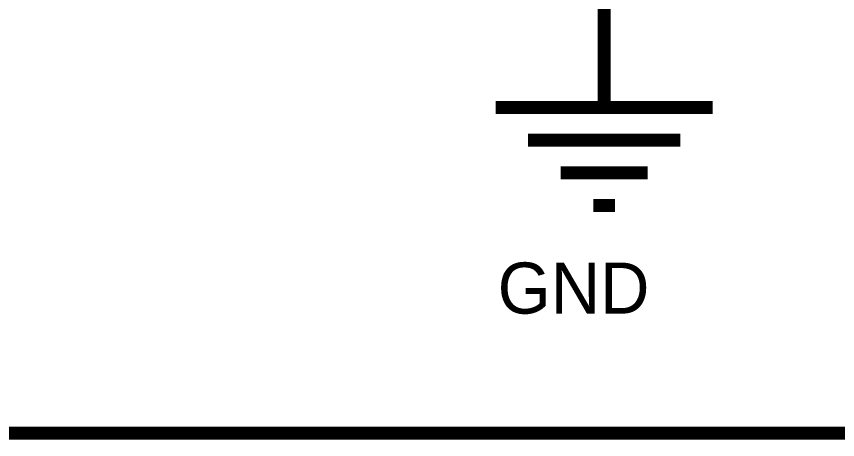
# Model space of a CAD drawing. Header units: inches. Extents: x 0 to 15, y 0 to 9.5.
# Drawn here: x 10.058 to 10.814, y 1.194 to 1.584 of the extents above; entities that cross this region are included whole.
import ezdxf

# ---------------------------------------------------------------- set-up
doc = ezdxf.new("R2010")
doc.units = ezdxf.units.IN
doc.header["$MEASUREMENT"] = 0
doc.layers.add('Sheet', color=255, linetype='Continuous')

msp = doc.modelspace()

# ---------------------------------------------------------------- linework, layer by layer
at = {"layer": 'Sheet'}
msp.add_lwpolyline([(8.99985, 2.19985, 0.0118, 0.0118, 0), (11.19898, 2.19985, 0.0118, 0.0118, 0), (11.19898, 1.19998, 0.0118, 0.0118, 0), (8.99985, 1.19998, 0.0118, 0.0118, 0), (8.99985, 2.19985, 0.0118, 0.0118, 0)], format="xyseb", close=True, dxfattribs=at)
for points in [[(10.59918, 1.59986, 0.0118, 0.0118, 0), (10.59918, 1.49998, 0.0118, 0.0118, 0)], [(10.49934, 1.49998, 0.0118, 0.0118, 0), (10.69903, 1.49998, 0.0118, 0.0118, 0)], [(10.52907, 1.46987, 0.0118, 0.0118, 0), (10.66929, 1.46987, 0.0118, 0.0118, 0)], [(10.55917, 1.43976, 0.0118, 0.0118, 0), (10.63919, 1.43976, 0.0118, 0.0118, 0)], [(10.58927, 1.40965, 0.0118, 0.0118, 0), (10.60909, 1.40965, 0.0118, 0.0118, 0)]]:
    msp.add_lwpolyline(points, format="xyseb", dxfattribs=at)

# ---------------------------------------------------------------- texts
msp.add_text('GND', height=0.047001, dxfattribs=at).set_placement((10.50117, 1.31014))

doc.saveas('drawing.dxf')
